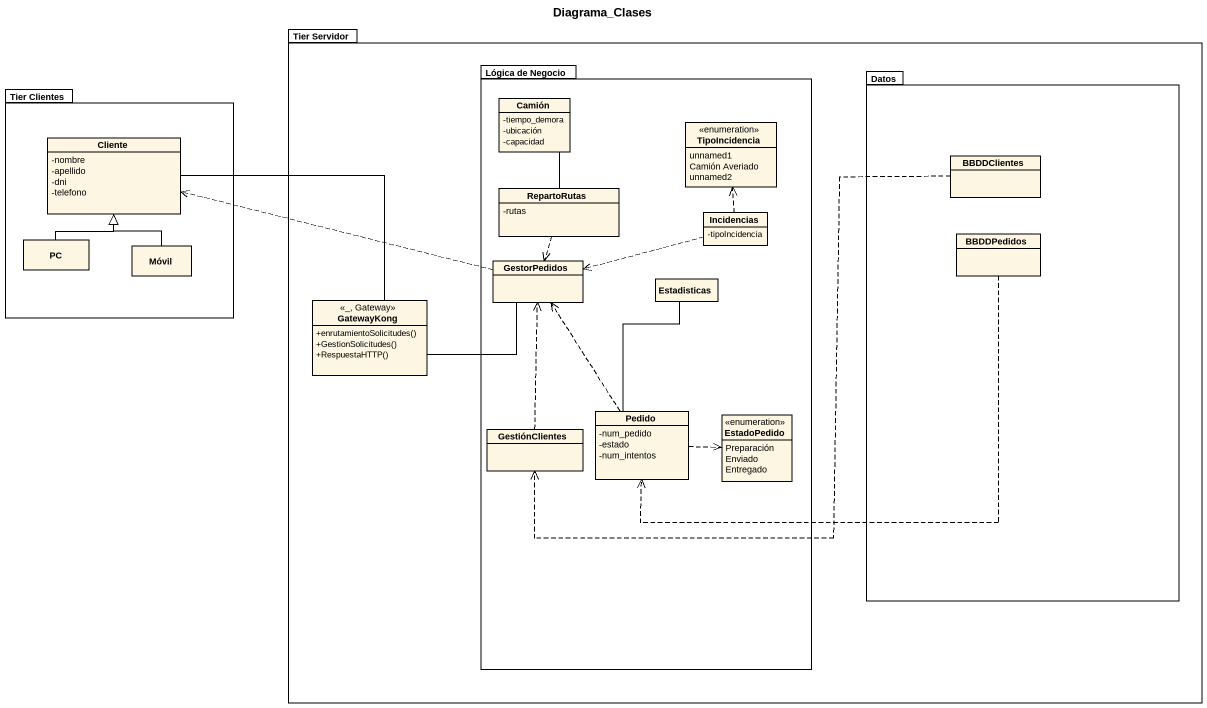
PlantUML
@startuml
title Diagrama_Clases
hide circle
hide empty members
skinparam classAttributeIconSize 0
package "Tier Servidor" as Tier_Servidor {
  package "Lógica de Negocio" as Lógica_de_Negocio {
    class Camión {
      -tiempo_demora
      -ubicación
      -capacidad
    }
    enum TipoIncidencia {
      unnamed1
      Camión Averiado
      unnamed2
    }
    class RepartoRutas {
      -rutas
    }
    class Incidencias {
      -tipoIncidencia
    }
    class GestorPedidos
    class Estadisticas
    class Pedido {
      -num_pedido
      -estado
      -num_intentos
    }
    enum EstadoPedido {
      Preparación
      Enviado
      Entregado
    }
    class GestiónClientes
  }
  package Datos {
    class BBDDClientes
    class BBDDPedidos
  }
  class GatewayKong <<_, Gateway>> {
    +enrutamientoSolicitudes()
    +GestionSolicitudes()
    +RespuestaHTTP()
  }
}
package "Tier Clientes" as Tier_Clientes {
  class Cliente {
    -nombre
    -apellido
    -dni
    -telefono
  }
  class PC
  class Móvil
}
Camión -- RepartoRutas
Cliente -- GatewayKong
RepartoRutas ..> GestorPedidos
BBDDClientes .left.> GestiónClientes
Incidencias .up.> TipoIncidencia
Incidencias .left.> GestorPedidos
PC -up-|> Cliente
Móvil -up-|> Cliente
GestorPedidos .left.> Cliente
BBDDPedidos .left.> Pedido
GatewayKong -right- GestorPedidos
Estadisticas -- Pedido
Pedido .up.> GestorPedidos
Pedido .right.> EstadoPedido
GestiónClientes .up.> GestorPedidos
@enduml
